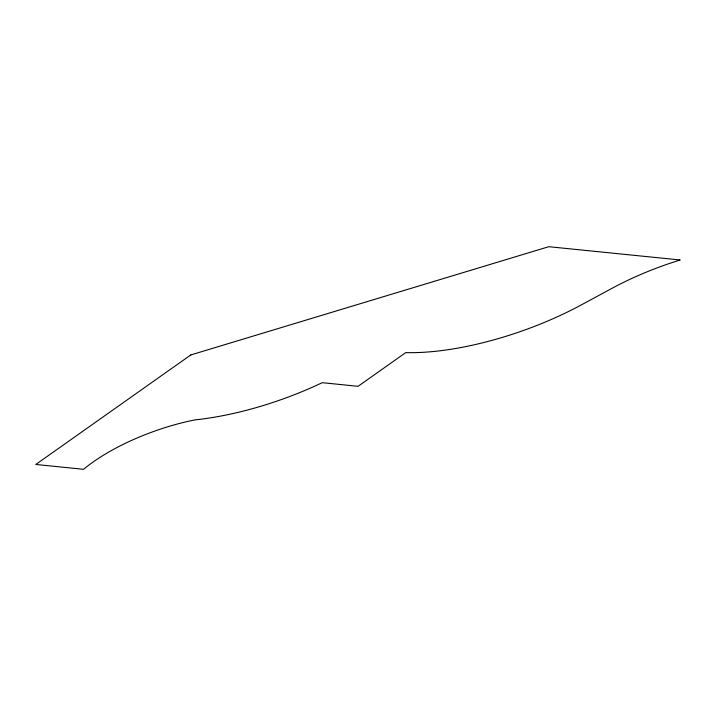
<?xml version="1.0" encoding="UTF-8"?>
<svg xmlns="http://www.w3.org/2000/svg" width="716" height="716" viewBox="0 0 716 716"><rect width="100%" height="100%" fill="white"/><g stroke="black" fill="none" stroke-linecap="round" stroke-linejoin="round"><path stroke-width="1.07" d="M190.769 354.957L35.8 464.469L83.584 469.302A112.493 41.045 -19.5 0 1 194.949 419.88A160.089 58.417 -19.5 0 0 322.227 382.684L358.063 386.309L405.748 352.612A162.076 59.142 -19.5 0 0 581.285 304.918L611.795 288.432A146.395 53.414 -19.5 0 1 680.2 259.98L548.787 246.698L190.769 354.957"/></g></svg>
